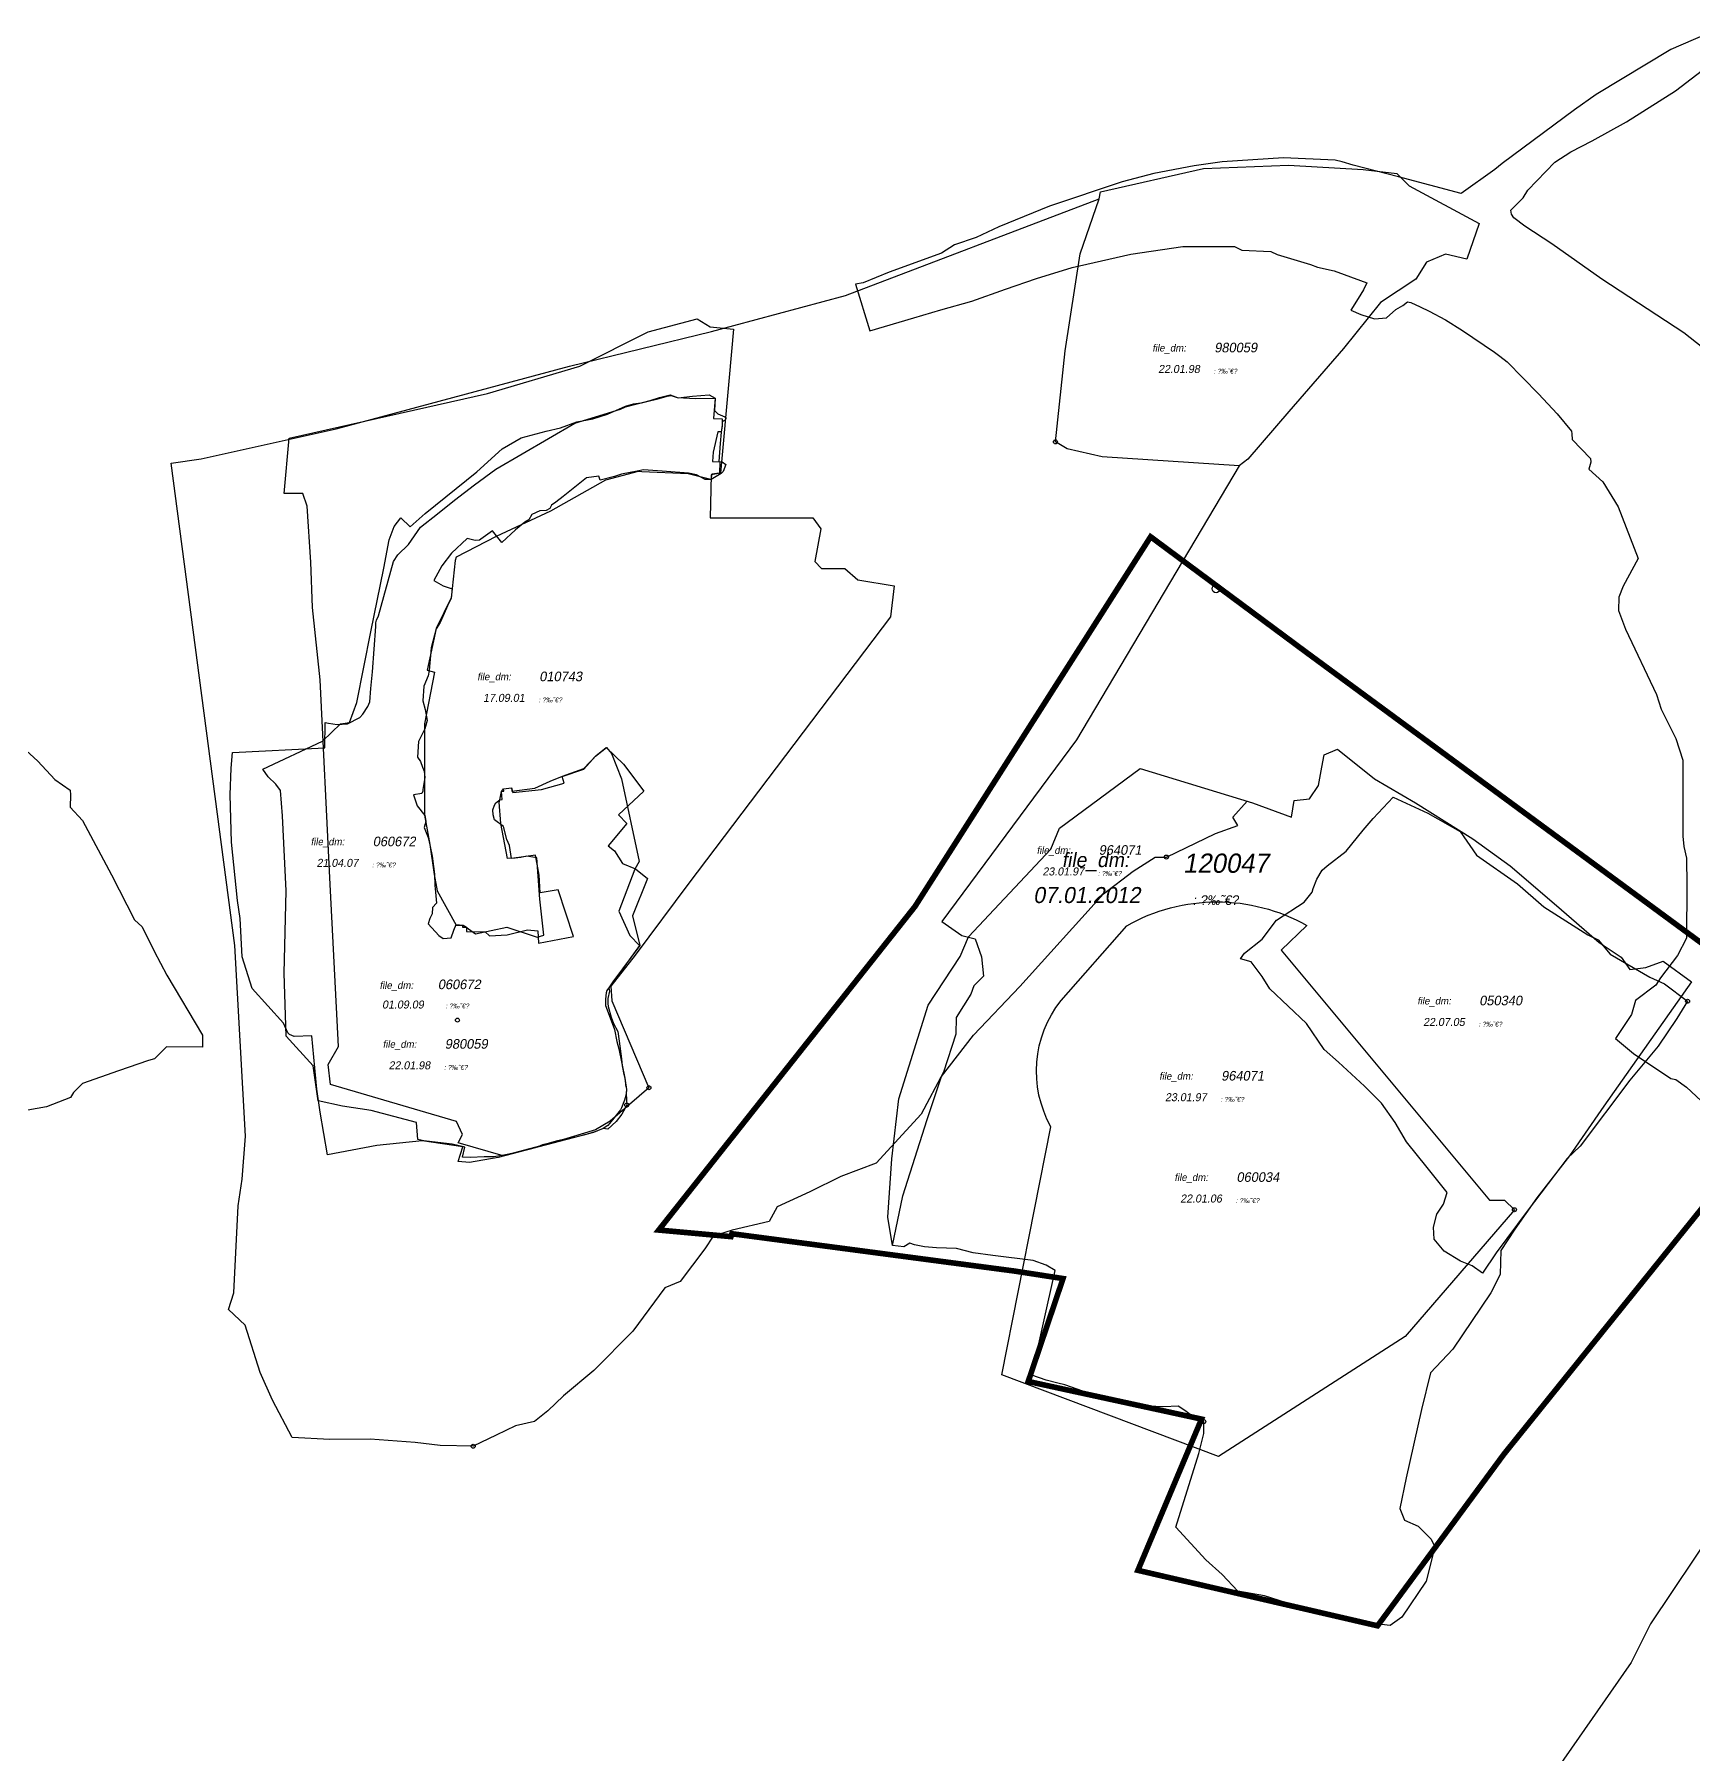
# Model space of a CAD drawing. Header units: metres. Extents: x 116000 to 284092, y 365136 to 804542.
# Drawn here: x 169406 to 171478, y 635755 to 637905 of the extents above; entities that cross this region are included whole.
import ezdxf
from ezdxf.enums import TextEntityAlignment as Align

# ---------------------------------------------------------------- set-up
doc = ezdxf.new("R2010")
doc.units = ezdxf.units.M
doc.header["$LTSCALE"] = 0.075
for name, color, linetype in [('010743', 181, 'Continuous'), ('050340', 1, 'Continuous'), ('060034', 6, 'Continuous'), ('060672', 46, 'Continuous'), ('090709', 140, 'Continuous'), ('10', 7, 'Continuous'), ('120047', 92, 'Continuous'), ('4', 7, 'Continuous'), ('7', 7, 'Continuous'), ('964071', 5, 'Continuous'), ('969485', 5, 'Continuous'), ('980059', 3, 'Continuous')]:
    doc.layers.add(name, color=color, linetype=linetype)
doc.styles.add('HEBTXT', font='HEBTXT.shx')

# ---------------------------------------------------------------- blocks, each defined once
blk = doc.blocks.new('DM_AREA')
at = {"layer": '10'}
blk.add_circle((0, 0), 2.5, dxfattribs=at)
at = {"layer": '4', "style": 'HEBTXT', "oblique": 10}
blk.add_attdef('DATE', text='', height=10, dxfattribs=at).set_placement((9.9, 86.8), align=Align.RIGHT)
at = {"layer": '4', "style": 'HEBTXT', "oblique": 10, "flags": 8}
blk.add_attdef('DATAtxt', text='', height=6, dxfattribs=at).set_placement((41.8, 89.2), align=Align.MIDDLE)
at = {"layer": '7', "style": 'HEBTXT', "oblique": 10, "flags": 8}
blk.add_attdef('file_txt', text='', height=9, dxfattribs=at).set_placement((-28.4, 117.1), align=Align.MIDDLE)
at = {"layer": '7', "style": 'HEBTXT', "oblique": 10}
blk.add_attdef('FILE_DM', (28.1, 112.6), '', height=12, dxfattribs=at)

msp = doc.modelspace()

# ---------------------------------------------------------------- linework, layer by layer
at = {"layer": '010743', "color": 181, "linetype": 'Continuous', "flags": 128}
msp.add_lwpolyline([(169991.1, 636503.4), (169935.1, 636519.6), (169940.4, 636530.3), (169932.9, 636546.5), (169775.6, 636592.7), (169772.4, 636617.5), (169785.3, 636640.1), (169774.6, 636850.9), (169762.7, 637098.1), (169753, 637188.5), (169750.8, 637245.1), (169746.5, 637315.1), (169741.1, 637331.2), (169717.4, 637331.2), (169723.8, 637400.1), (169971.6, 637456), (170087.1, 637490), (170172.2, 637533), (170233.6, 637549.1), (170249.8, 637539.5), (170278.9, 637536.2), (170273.5, 637476), (170262.7, 637356.5), (170250.9, 637354.4), (170249.8, 637300.6), (170378, 637300.6), (170387.9, 637286.8), (170380.4, 637245.9), (170389, 637237.3), (170418.1, 637237.3), (170434.3, 637223.3), (170479.5, 637215.8), (170475.2, 637177.1), (170223.1, 636844.3), (170156, 636754.2), (170125.8, 636715.5), (170126.9, 636697.2), (170173.2, 636588.5), (170124.7, 636546.6), (170106.4, 636535.8), (170056.9, 636520.8)], close=True, dxfattribs=at)
at = {"layer": '050340', "color": 1, "flags": 128}
msp.add_lwpolyline([(171103.1, 636951.4), (171146.4, 636931.6), (171186.6, 636908.8), (171207.1, 636879), (171258.4, 636843.4), (171291.3, 636814.5), (171346.3, 636779.6), (171359, 636773.3), (171374, 636755.3), (171423.8, 636726.5), (171442.1, 636718.3), (171470.8, 636696.6), (171457.3, 636674.9), (171433.9, 636640.3), (171398.8, 636598.1), (171336.7, 636515.5), (171320.5, 636500.2), (171271.8, 636435.9), (171231.6, 636382.3), (171214.8, 636356.7), (171201.9, 636365.8), (171187.2, 636372), (171166.6, 636384.5), (171154.1, 636399.5), (171153.4, 636414.2), (171157.7, 636430.6), (171165.7, 636443), (171170.6, 636457.6), (171145.4, 636488.8), (171119.8, 636520.9), (171105.4, 636545.1), (171088.5, 636569.2), (171067.3, 636590.6), (171034.9, 636620.5), (171016.7, 636636.5), (170994.9, 636669), (170949, 636712.2), (170939.3, 636727.7), (170925.6, 636745.7), (170912.5, 636749.5), (170917.3, 636756.8), (170939.3, 636774.3), (170957.3, 636797.9), (170991.7, 636820.5), (171001.7, 636832.7), (171003.2, 636837.5), (171007.5, 636849.1), (171014.4, 636860.4), (171020.4, 636865.8), (171044.4, 636884.3), (171065.7, 636910.2), (171077.9, 636925.1), (171103.1, 636951.4)], close=True, dxfattribs=at)
at = {"layer": '060034', "color": 6, "elevation": 26.7, "flags": 128}
msp.add_lwpolyline([(170688.1, 636697.4), (170770.2, 636791, -0.262755), (170995.2, 636791.4), (170963, 636760.6), (171223.5, 636448.1), (171242.2, 636448.1), (171254.5, 636436.1), (171118.2, 636277.5), (170884.8, 636127.8), (170614.2, 636229.9), (170675.4, 636539.7, -0.303481), (170688.1, 636697.4, 56.727067)], format="xyb", close=True, dxfattribs=at)
at = {"layer": '060672', "color": 6, "elevation": 15.9, "flags": 128}
msp.add_lwpolyline([(169653.1, 637007.5), (169768.5, 637013.2), (169768.8, 637044.9), (169773, 637044.1), (169783.7, 637042.2), (169796.9, 637043.2), (169812.1, 637051.1), (169815.8, 637055.4), (169821.9, 637065), (169824.4, 637070.9), (169825.7, 637087.3), (169827.8, 637108.1), (169832.1, 637165), (169832.1, 637169.5), (169832.9, 637172.9), (169835.3, 637178), (169854, 637245.9), (169859.4, 637254.6), (169872.7, 637267.3), (169888.1, 637288.8), (169909.3, 637305.8), (169930.4, 637322.6), (169955.5, 637341.8), (169982.1, 637361.6), (170080.8, 637419), (170137.8, 637436.6), (170144.1, 637439.4), (170155.3, 637442.4), (170186.2, 637449.9), (170195.9, 637452.5), (170201, 637453.3), (170208.7, 637450.8), (170232, 637449.7), (170255.9, 637450.2), (170254.1, 637424.9), (170264.9, 637424.4), (170264.8, 637416.5), (170264.6, 637415), (170263.5, 637407.9), (170259.3, 637408), (170253.7, 637382.5), (170252.7, 637371.2), (170262, 637370.5), (170261.4, 637356.5), (170251.8, 637355.2), (170250.8, 637348.6), (170222.4, 637355.5), (170164.3, 637358.1), (170159.9, 637358.5), (170119.2, 637347.7), (170050.2, 637309), (169982.4, 637277.3), (169932.5, 637251.5), (169931, 637247.2), (169926, 637200.5), (169907.4, 637162.5), (169896.3, 637110.3), (169905.5, 637108), (169892.9, 637043.3), (169893, 636976.3), (169893, 636929.1), (169899.5, 636892.4), (169905.1, 636855), (169908.9, 636834.6), (169932.5, 636791.6), (169940.4, 636791.6), (169940.5, 636789.1), (169944.9, 636789.1), (169956.8, 636780.9), (169995.9, 636789.3), (170033.6, 636776.5), (170042.1, 636779.3), (170037, 636824.1), (170033.4, 636875.6), (170020.8, 636877.9), (170013.1, 636876.4), (170006.2, 636875.3), (169996.7, 636875.1), (169988.3, 636918.6), (169986.1, 636945.3), (169986.8, 636948.1), (169989, 636958.6), (169992.1, 636959), (169991.7, 636962.1), (170001.5, 636963.4), (170003.2, 636957.4), (170039, 636961.3), (170067.4, 636969.2), (170064.9, 636977.3), (170091.9, 636986.5), (170106.6, 637002.9), (170120.2, 637013.8), (170126.3, 637006.2), (170138.9, 636974.6), (170160.9, 636871.1), (170155.8, 636861.8), (170135.5, 636809.1), (170149.3, 636778.7), (170161.4, 636766.3), (170137.7, 636733.3), (170126.1, 636717.7), (170120.8, 636710.1), (170120, 636707.3), (170119.2, 636699.3), (170119.1, 636691.4), (170128.7, 636665.8), (170130.3, 636661.1), (170133, 636646.4), (170135.8, 636637), (170143, 636600.3), (170145.2, 636586.5), (170144.8, 636580.5), (170142.7, 636572.8), (170138.9, 636563.5), (170137.7, 636560.9), (170129.6, 636550.6), (170123.9, 636543.7), (170121.9, 636541.5), (170116.1, 636537.5), (170103.9, 636532.8), (169984.8, 636501.2), (169949.3, 636495), (169934.8, 636496.4), (169940.9, 636514.8), (169890.1, 636522.1), (169833.3, 636516.4), (169771.8, 636504.8), (169762.5, 636558), (169758.2, 636586.8), (169752.2, 636653.2), (169730.1, 636652.6), (169724.2, 636655), (169722.3, 636657.3), (169716.9, 636669.3), (169677.6, 636712.4), (169665.1, 636752), (169662.6, 636800.2), (169659.3, 636822.3), (169651.8, 636895.3), (169650.3, 636954.5), (169651.2, 636987.8)], close=True, dxfattribs=at)
at = {"layer": '060672', "color": 46, "flags": 128}
msp.add_lwpolyline([(170095.3, 637350.6), (170066.3, 637327.4), (170057.1, 637320.2), (170051.4, 637316.5), (170049.5, 637312.2), (170044.9, 637309.7), (170037.1, 637309.3), (170027, 637305), (170023.3, 637298.1), (170018.3, 637295.4), (170006.4, 637285.8), (169989.7, 637269.8), (169977.8, 637284.4), (169963.3, 637273.8), (169961.6, 637272.6), (169956.1, 637272.2), (169946, 637274.9), (169926.8, 637256.3), (169914.6, 637240.5), (169904.5, 637222.3), (169916.2, 637215.8), (169927.3, 637211.8), (169926.1, 637200.2), (169921.7, 637190.5), (169917.5, 637181.2), (169912.5, 637169.8), (169907.6, 637162.1), (169901.4, 637138), (169898.8, 637109.7), (169897.5, 637103.4), (169891.9, 637090.4), (169890.7, 637071.8), (169893.7, 637061), (169896.1, 637047.4), (169893.4, 637037), (169885.4, 637021), (169884.2, 637001.7), (169887.8, 636996.3), (169890.4, 636988.9), (169892.4, 636984.3), (169893.2, 636976.3), (169890.6, 636961.2), (169890.8, 636959.2), (169889.6, 636956.1), (169879.1, 636954.4), (169883.6, 636940.7), (169893.2, 636928.8), (169894.4, 636921.8), (169893.9, 636918.4), (169892.3, 636913.9), (169897.5, 636901.1), (169899.7, 636892.1), (169902.3, 636877.7), (169905.2, 636855.2), (169906, 636841.2), (169906.5, 636833), (169907.8, 636819), (169902.7, 636813.7), (169902.4, 636805.9), (169899.7, 636800), (169897.3, 636793.4), (169911, 636778.6), (169916.1, 636774.8), (169926.3, 636775.7), (169929.7, 636785.3), (169932.4, 636792.3), (169941.1, 636791.7), (169945.3, 636789.1), (169945.3, 636783.8), (169968.5, 636783.5), (169974.2, 636778.4), (169996, 636779.7), (170021.5, 636785.8), (170034.5, 636784.6), (170035.2, 636769), (170079.2, 636777.5), (170059.8, 636835.7), (170037.4, 636832.2), (170036.2, 636854.3), (170031.5, 636879), (170001.6, 636874.9), (169999.2, 636891.3), (169995.6, 636898.6), (169991.6, 636914.9), (169980.4, 636923.1), (169978.6, 636929.5), (169978.4, 636935.6), (169980.4, 636941.7), (169981.8, 636944.6), (169986.9, 636948.2), (169989.8, 636948.5), (169988.9, 636958.6), (169991.7, 636962.2), (170001.5, 636963.4), (170002.2, 636959.2), (170030.8, 636962.8), (170049.8, 636971.8), (170065.4, 636977.7), (170092.1, 636987.4), (170107.5, 637003.8), (170120, 637013.5), (170141.6, 636992.8), (170166.8, 636958.9), (170135.4, 636929.4), (170145.6, 636918.5), (170122.2, 636890.6), (170130.4, 636884.7), (170140.4, 636868.6), (170156.5, 636862.1), (170171.6, 636850), (170152.6, 636803.2), (170161.8, 636766.1), (170140.2, 636737), (170128.9, 636722), (170123, 636713.3), (170123.9, 636709.4), (170121.8, 636700.1), (170121.9, 636693.7), (170122.2, 636690.1), (170125.9, 636676.8), (170129.2, 636668.6), (170134.6, 636658.6), (170135.9, 636646.8), (170138.9, 636624.6), (170139.9, 636615.9), (170142, 636605.1), (170143.3, 636600.2), (170143.8, 636594), (170144.1, 636592), (170145.3, 636586.7), (170145, 636581.9), (170145.1, 636573.6), (170145.6, 636566.9), (170141.3, 636559.1), (170139.6, 636555.7), (170132.2, 636546.4), (170122.1, 636536.7), (170116.2, 636537.4), (170105.8, 636533.3), (170092.1, 636529.2), (170082, 636526.7), (170066.5, 636523.8), (170057.2, 636521.7), (170047.4, 636519), (170040.1, 636517.1), (170032.6, 636514), (170024.8, 636511.8), (169998.3, 636505.4), (169992.1, 636504.3), (169979.4, 636502.2), (169967.4, 636502.1), (169950.2, 636501.5), (169940.4, 636501.7), (169943.1, 636514.2), (169927.4, 636518), (169892, 636522.3), (169884.4, 636523.9), (169883.1, 636545), (169826.1, 636560.2), (169790.3, 636565.7), (169760, 636572.1), (169753.6, 636616.1), (169720, 636653), (169717.5, 636731.8), (169719.9, 636834.5), (169715.4, 636928.3), (169713.1, 636959.8), (169707.3, 636967.8), (169697.5, 636977.1), (169691, 636986.5), (169765.6, 637021.7), (169787.9, 637043.1), (169799.4, 637044.7), (169808.4, 637070), (169825.8, 637158.3), (169842, 637237.7), (169848.7, 637273), (169854.9, 637290), (169863.2, 637300.6), (169874.9, 637289.3), (169893.6, 637306.2), (169958.2, 637358.3), (169990.1, 637386.9), (170013.8, 637400.6), (170045, 637409), (170062.7, 637413.2), (170083.3, 637420.6), (170103, 637424.3), (170121.4, 637430), (170144, 637440.2), (170153.9, 637442.9), (170163.2, 637444.5), (170176.2, 637447.6), (170186.6, 637451.1), (170200, 637454.3), (170209.6, 637450.7), (170227.7, 637452.7), (170248.5, 637454.4), (170256, 637450), (170255.3, 637434.8), (170259.4, 637430.6), (170268.2, 637426.9), (170269.3, 637425.9), (170269.5, 637424.4), (170268.6, 637422.7), (170267.7, 637422.1), (170266.3, 637421.5), (170264.8, 637421.4), (170264.9, 637416.4), (170263.7, 637407.7), (170262.4, 637393.6), (170260.5, 637371), (170264.7, 637370.6), (170269.5, 637367.4), (170266.1, 637358.6), (170263.4, 637356.2), (170251.2, 637348.5), (170243.6, 637348.5), (170232.6, 637354.5), (170222.7, 637356.3), (170189.9, 637359), (170166.3, 637360.5), (170158.4, 637358.8), (170138.8, 637355.3), (170130.2, 637352.4), (170112.5, 637347.5), (170110.7, 637352.6)], close=True, dxfattribs=at)
at = {"layer": '090709', "color": 140, "elevation": 12.9, "flags": 128}
msp.add_lwpolyline([(169390.4, 637014.4), (169409.7, 636996.6), (169431.2, 636973.5), (169450.4, 636960.2), (169450.6, 636954.4), (169450.3, 636939), (169465.5, 636922.4), (169501.8, 636854.4), (169530.8, 636798.4), (169540.3, 636789.5), (169555, 636759.3), (169570.8, 636729.2), (169615.5, 636654.4), (169615.5, 636639.3), (169570.5, 636639.5), (169555.6, 636624.5), (169548.2, 636622.7), (169510.7, 636609.6), (169465.8, 636594), (169454.2, 636582.4), (169450.6, 636576.3), (169420.6, 636564.8), (169381, 636557.4)], dxfattribs=at)
at = {"layer": '120047', "const_width": 7, "flags": 128}
msp.add_lwpolyline([(170505.7, 636815.1), (170185.5, 636410.7), (170275.8, 636402.5), (170276.9, 636406.1), (170629.7, 636359.5), (170690.6, 636350.1), (170647.1, 636221.5), (170863.6, 636174.5), (170784.1, 635985.5), (171083.5, 635916.2), (171241.4, 636130.7), (171515.5, 636471.2), (171516, 636748.8), (170992.9, 637133.8), (170800, 637277), (170505.7, 636815.1)], close=True, dxfattribs=at)
at = {"layer": '964071', "color": 5, "flags": 128}
msp.add_lwpolyline([(171033.5, 637011.7), (171079.6, 636974.7), (171130.9, 636944.5), (171202.6, 636899.6), (171249, 636865.6), (171307, 636816.2), (171360.5, 636770.1), (171388, 636751.7), (171398.8, 636736.3), (171418.7, 636738.6), (171440.3, 636746.6), (171475.6, 636721), (171366, 636565.4), (171323.3, 636503.6), (171282.6, 636451.1), (171255.2, 636411.8), (171237.4, 636385.2), (171236.9, 636355.1), (171225.1, 636332.1), (171177.7, 636261.8), (171149.5, 636232.2), (171138.4, 636186.3), (171119.4, 636101.3), (171111.3, 636062.9), (171117.2, 636048.1), (171134.2, 636040.7), (171150.5, 636024.4), (171155, 636014.8), (171144.3, 635972.1), (171113.9, 635927), (171099.1, 635916.6), (171073.9, 635919.6), (171035.4, 635930), (170998.4, 635935.9), (170942.1, 635953.6), (170908.8, 635959.6), (170889.5, 635980.3), (170868.8, 635998.8), (170831.5, 636039.5), (170860.4, 636131.3), (170866.3, 636156.5), (170866.3, 636171.3), (170854.5, 636176.4), (170842.6, 636185.3), (170834.5, 636190.5), (170816.7, 636189.8), (170796.7, 636190.5), (170770.8, 636194.2), (170730.8, 636203.8), (170693, 636217.2), (170684.2, 636219.4), (170669.5, 636223.3), (170651.7, 636229.2), (170680.6, 636360.2), (170669.5, 636366.9), (170653.2, 636372.8), (170602.8, 636378.7), (170578.4, 636382.4), (170557.7, 636387.6), (170532.5, 636388.4), (170517.7, 636389.8), (170505.1, 636392.1), (170499.2, 636394.3), (170491.8, 636389.8), (170477.7, 636391.3), (170471.6, 636426.8), (170476.8, 636499.9), (170485.5, 636574.8), (170522.1, 636691.5), (170562.2, 636752.5), (170572.7, 636776.9), (170675.5, 636886.6), (170686, 636912.7), (170787.1, 636987.6), (170927.1, 636944.5), (170976.2, 636926.8), (170979.2, 636947.5), (170998.4, 636949.7), (171009.6, 636966), (171014, 636989), (171017, 637004.5)], close=True, dxfattribs=at)
msp.add_lwpolyline([(170477.7, 636391.3), (170490.3, 636453.5), (170520.9, 636549), (170538.8, 636602.4), (170578.8, 636654.2), (170636.6, 636714.9), (170741.2, 636830.9), (170778.3, 636859), (170805.7, 636876.8), (170819.7, 636876.8), (170881.2, 636906.4), (170908.8, 636916.4), (170902.9, 636926.8), (170920.5, 636946.5)], dxfattribs=at)
at = {"layer": '969485', "color": 5, "flags": 128}
for points in [[(171493.4, 637904.7), (171449.8, 637885.9), (171356.8, 637829.4), (171329.7, 637810.6), (171239, 637743.5), (171230.2, 637735.7), (171187.9, 637705.7), (171109.5, 637726.6), (171053.2, 637741.2), (171039.1, 637745.5), (171030.5, 637747.4), (170966.1, 637750.5), (170889.6, 637745.5), (170854.3, 637740.4), (170804.1, 637730.7), (170764.3, 637720.3), (170673.8, 637690), (170610.2, 637664.3), (170582, 637650.8), (170554.9, 637641.9), (170538.6, 637631.4), (170473.2, 637607.7), (170440.7, 637594.2), (170431.2, 637592.5), (170449.3, 637534.1), (170504.3, 637550.5), (170538.1, 637560.7), (170576.5, 637571.5), (170618.8, 637586.2), (170657.6, 637599.6), (170701.8, 637613.5), (170775.3, 637630.1), (170840.4, 637639.6), (170905, 637639.6), (170914, 637635.3), (170950.4, 637633.5), (170958.2, 637629.8), (170999.6, 637617.1), (171008.6, 637614), (171029.4, 637609.3), (171062.4, 637597), (171070.3, 637594.2), (171065.9, 637585.6), (171059.2, 637574.9), (171050.1, 637560), (171062.6, 637554.8), (171079.9, 637549.1), (171094.7, 637550.4), (171106.4, 637560.9), (171115.2, 637566), (171120.9, 637570.5), (171124.9, 637569.5), (171136.6, 637564.4), (171148.2, 637558.7), (171168.3, 637548), (171189.7, 637534.8), (171229.5, 637507.8), (171236.4, 637502.7), (171245.4, 637495.4), (171284.7, 637455.6), (171308, 637430.7), (171325.6, 637409), (171326.4, 637405.5), (171326.8, 637398.6), (171349.6, 637374.7), (171350.1, 637370.2), (171347.3, 637361.3), (171365.1, 637345.8), (171384.2, 637314.2), (171409.1, 637250), (171390.3, 637215.4), (171385, 637201.5), (171384.7, 637184.9), (171393.3, 637161.4), (171432.2, 637079.8), (171437.9, 637061.5), (171456.2, 637024.9), (171464.9, 636998), (171464.9, 636902.7), (171466.3, 636890.1), (171469.5, 636875.2), (171469.7, 636841.6), (171469.6, 636775.6), (171458.2, 636753.7), (171437, 636725.8), (171431.3, 636716.7), (171405.6, 636697.4), (171400.7, 636680.1), (171380.8, 636650), (171403.4, 636631.5), (171449.9, 636600.1), (171456.1, 636598.9), (171469.5, 636589.4), (171500.3, 636560.4)], [(171521.5, 637488.2), (171466.2, 637531.7), (171363.5, 637598.8), (171301.3, 637643.1), (171267.7, 637665.2), (171253.6, 637675.3), (171251, 637680), (171250.2, 637685.1), (171265.6, 637700.4), (171271.4, 637710), (171304.9, 637745), (171325, 637757.9), (171351.5, 637771.8), (171394.5, 637795.3), (171455.7, 637834.1), (171521.6, 637884.7)], [(171506.4, 636041.2), (171424.5, 635918.5), (171400.4, 635870.4), (171251.1, 635656.2)]]:
    msp.add_lwpolyline(points, dxfattribs=at)
at = {"layer": '980059', "color": 3, "flags": 128}
msp.add_lwpolyline([(169669.4, 636528), (169656.1, 636766.3), (169576.4, 637368.8), (169614, 637374.4), (169782.6, 637412), (170074.1, 637490.1), (170251.3, 637533.4), (170418.9, 637578.5), (170735.6, 637699.4), (170737.4, 637708.1), (170866.2, 637737.1), (170972.4, 637741.2), (171065.7, 637735.8), (171107.5, 637730.7), (171122.9, 637715.4), (171210.3, 637668.3), (171195.1, 637623.9), (171168.3, 637630.2), (171144.7, 637619.9), (171131.5, 637599), (171087.2, 637569.9), (171040.8, 637512.4), (170972.7, 637433.5), (170921.3, 637373.8), (170910.5, 637365.8), (170707.4, 637023.3), (170539.3, 636796.1), (170564.2, 636778.8), (170580.9, 636774.6), (170588.9, 636752.3), (170591.2, 636728.1), (170579.1, 636716), (170575.4, 636705.3), (170557.2, 636676.5), (170556.8, 636655.6), (170541.4, 636608.1), (170513.4, 636555.5), (170457.1, 636494.2), (170413.2, 636477.6), (170374.2, 636458.4), (170333.6, 636439.7), (170323.5, 636421.5), (170277.2, 636410.7), (170253.4, 636402.9), (170243.3, 636387.4), (170212.3, 636346.3), (170193.1, 636338.3), (170153, 636284.5), (170104.4, 636235.4), (170066.5, 636203.4), (170047.1, 636184.8), (170030.5, 636171.5), (170006.5, 636166.2), (169982.5, 636154.4), (169953.7, 636140.6), (169912.5, 636141.6), (169881.3, 636145.2), (169825.2, 636149.5), (169774.5, 636148.9), (169727.6, 636151.6), (169703, 636198), (169687.5, 636232.7), (169668.9, 636291.9), (169647.9, 636311.3), (169654.9, 636332.1), (169660.2, 636440.9), (169665.1, 636474.2)], close=True, dxfattribs=at)
msp.add_lwpolyline([(170910.5, 637365.8), (170739.6, 637376.7), (170695.9, 637386.7), (170681.1, 637395.6), (170693.1, 637509.4), (170712.2, 637630.7), (170735.6, 637699.4)], dxfattribs=at)

# ---------------------------------------------------------------- block references
at = {"layer": '010743', "color": 7}
ref = msp.add_blockref('DM_AREA', (170173.2, 636588.5), dxfattribs=at)
ref.add_attrib('FILE_DM', '010743', (170036.3, 637096.5), dxfattribs={"layer": '7', "color": 181, "height": 12, "style": 'HEBTXT', "oblique": 10})
ref.add_attrib('DATE', '17.09.01', dxfattribs={"layer": '4', "color": 181, "height": 10, "style": 'HEBTXT', "oblique": 10}).set_placement((170018.1, 637070.7), align=Align.RIGHT)
ref.add_attrib('file_txt', 'file_dm:', dxfattribs={"layer": '7', "color": 181, "height": 9, "style": 'HEBTXT', "oblique": 10}).set_placement((169979.8, 637101.1), align=Align.MIDDLE)
ref.add_attrib('DATAtxt', ': \x8a‰˜€\x9a', dxfattribs={"layer": '4', "color": 181, "height": 6, "style": 'HEBTXT', "oblique": 10}).set_placement((170050, 637073.2), align=Align.MIDDLE)
at = {"layer": '050340', "color": 7}
ref = msp.add_blockref('DM_AREA', (171470.8, 636696.6), dxfattribs=at)
ref.add_attrib('FILE_DM', '050340', (171210.6, 636691.5), dxfattribs={"layer": '7', "color": 1, "height": 12, "style": 'HEBTXT', "oblique": 10})
ref.add_attrib('DATE', '22.07.05', dxfattribs={"layer": '4', "color": 1, "height": 10, "style": 'HEBTXT', "oblique": 10}).set_placement((171192.5, 636665.7), align=Align.RIGHT)
ref.add_attrib('file_txt', 'file_dm:', dxfattribs={"layer": '7', "color": 1, "height": 9, "style": 'HEBTXT', "oblique": 10}).set_placement((171154.2, 636696), align=Align.MIDDLE)
ref.add_attrib('DATAtxt', ': \x8a‰˜€\x9a', dxfattribs={"layer": '4', "color": 1, "height": 6, "style": 'HEBTXT', "oblique": 10}).set_placement((171224.4, 636668.1), align=Align.MIDDLE)
at = {"layer": '060034', "color": 7}
ref = msp.add_blockref('DM_AREA', (171254.5, 636436.1, 26.7), dxfattribs=at)
ref.add_attrib('FILE_DM', '060034', (170907.3, 636470.9, 26.7), dxfattribs={"layer": '7', "color": 6, "height": 12, "style": 'HEBTXT', "oblique": 10})
ref.add_attrib('DATE', '22.01.06', dxfattribs={"layer": '4', "color": 6, "height": 10, "style": 'HEBTXT', "oblique": 10}).set_placement((170889.1, 636445.1, 26.7), align=Align.RIGHT)
ref.add_attrib('file_txt', 'file_dm:', dxfattribs={"layer": '7', "color": 6, "height": 9, "style": 'HEBTXT', "oblique": 10}).set_placement((170850.8, 636475.5, 26.7), align=Align.MIDDLE)
ref.add_attrib('DATAtxt', ': \x8a‰˜€\x9a', dxfattribs={"layer": '4', "color": 6, "height": 6, "style": 'HEBTXT', "oblique": 10}).set_placement((170921, 636447.6, 26.7), align=Align.MIDDLE)
at = {"layer": '060672', "color": 7}
ref = msp.add_blockref('DM_AREA', (170145.6, 636566.9), dxfattribs=at)
ref.add_attrib('FILE_DM', '060672', (169828.3, 636890.3), dxfattribs={"layer": '7', "color": 46, "height": 12, "style": 'HEBTXT', "oblique": 10})
ref.add_attrib('DATE', '21.04.07', dxfattribs={"layer": '4', "color": 46, "height": 10, "style": 'HEBTXT', "oblique": 10}).set_placement((169810.1, 636864.5), align=Align.RIGHT)
ref.add_attrib('file_txt', 'file_dm:', dxfattribs={"layer": '7', "color": 46, "height": 9, "style": 'HEBTXT', "oblique": 10}).set_placement((169771.8, 636894.9), align=Align.MIDDLE)
ref.add_attrib('DATAtxt', ': \x8a‰˜€\x9a', dxfattribs={"layer": '4', "color": 46, "height": 6, "style": 'HEBTXT', "oblique": 10}).set_placement((169842, 636867), align=Align.MIDDLE)
at = {"layer": '060672', "color": 6}
ref = msp.add_blockref('DM_AREA', (169934.1, 636673, 26.7), dxfattribs=at)
ref.add_attrib('FILE_DM', '060672', (169909.6, 636711.7, 26.7), dxfattribs={"layer": '7', "color": 6, "height": 12, "style": 'HEBTXT', "oblique": 10})
ref.add_attrib('DATE', '01.09.09', dxfattribs={"layer": '4', "color": 6, "height": 10, "style": 'HEBTXT', "oblique": 10}).set_placement((169892, 636687.5, 26.7), align=Align.RIGHT)
ref.add_attrib('file_txt', 'file_dm:', dxfattribs={"layer": '7', "color": 6, "height": 9, "style": 'HEBTXT', "oblique": 10}).set_placement((169857.8, 636715.5, 26.7), align=Align.MIDDLE)
ref.add_attrib('DATAtxt', ': \x8a‰˜€\x9a', dxfattribs={"layer": '4', "color": 6, "height": 6, "style": 'HEBTXT', "oblique": 10}).set_placement((169933.8, 636690.8, 26.7), align=Align.MIDDLE)
at = {"layer": '120047', "color": 7}
ref = msp.add_blockref('DM_AREA', (170881.8, 637212.1), dxfattribs=dict(at, xscale=2, yscale=2, zscale=2))
ref.add_attrib('FILE_DM', '120047', (170840.4, 636857.1), dxfattribs={"layer": '7', "color": 92, "height": 24, "style": 'HEBTXT', "oblique": 10})
ref.add_attrib('DATE', '07.01.2012', dxfattribs={"layer": '4', "color": 92, "height": 20, "style": 'HEBTXT', "oblique": 10}).set_placement((170787.2, 636819.3), align=Align.RIGHT)
ref.add_attrib('file_txt', 'file_dm:', dxfattribs={"layer": '7', "color": 92, "height": 18, "style": 'HEBTXT', "oblique": 10}).set_placement((170731.1, 636871.1), align=Align.MIDDLE)
ref.add_attrib('DATAtxt', ': \x8a‰˜€\x9a', dxfattribs={"layer": '4', "color": 92, "height": 12, "style": 'HEBTXT', "oblique": 10}).set_placement((170881, 636823.1), align=Align.MIDDLE)
at = {"layer": '964071', "color": 7}
ref = msp.add_blockref('DM_AREA', (170819.7, 636876.8), dxfattribs=at)
ref.add_attrib('FILE_DM', '964071', (170735.2, 636879.6), dxfattribs={"layer": '7', "color": 5, "height": 12, "style": 'HEBTXT', "oblique": 10})
ref.add_attrib('DATE', '23.01.97', dxfattribs={"layer": '4', "color": 5, "height": 10, "style": 'HEBTXT', "oblique": 10}).set_placement((170717, 636853.8), align=Align.RIGHT)
ref.add_attrib('file_txt', 'file_dm:', dxfattribs={"layer": '7', "color": 5, "height": 9, "style": 'HEBTXT', "oblique": 10}).set_placement((170678.7, 636884.2), align=Align.MIDDLE)
ref.add_attrib('DATAtxt', ': \x8a‰˜€\x9a', dxfattribs={"layer": '4', "color": 5, "height": 6, "style": 'HEBTXT', "oblique": 10}).set_placement((170748.9, 636856.3), align=Align.MIDDLE)
ref = msp.add_blockref('DM_AREA', (170866.3, 636171.3), dxfattribs=at)
ref.add_attrib('FILE_DM', '964071', (170888.2, 636597.5), dxfattribs={"layer": '7', "color": 5, "height": 12, "style": 'HEBTXT', "oblique": 10})
ref.add_attrib('DATE', '23.01.97', dxfattribs={"layer": '4', "color": 5, "height": 10, "style": 'HEBTXT', "oblique": 10}).set_placement((170870.1, 636571.7), align=Align.RIGHT)
ref.add_attrib('file_txt', 'file_dm:', dxfattribs={"layer": '7', "color": 5, "height": 9, "style": 'HEBTXT', "oblique": 10}).set_placement((170831.8, 636602), align=Align.MIDDLE)
ref.add_attrib('DATAtxt', ': \x8a‰˜€\x9a', dxfattribs={"layer": '4', "color": 5, "height": 6, "style": 'HEBTXT', "oblique": 10}).set_placement((170902, 636574.1), align=Align.MIDDLE)
at = {"layer": '980059', "color": 7}
ref = msp.add_blockref('DM_AREA', (170681.1, 637395.6), dxfattribs=at)
ref.add_attrib('FILE_DM', '980059', (170879.6, 637507.4), dxfattribs={"layer": '7', "color": 3, "height": 12, "style": 'HEBTXT', "oblique": 10})
ref.add_attrib('DATE', '22.01.98', dxfattribs={"layer": '4', "color": 3, "height": 10, "style": 'HEBTXT', "oblique": 10}).set_placement((170861.5, 637481.6), align=Align.RIGHT)
ref.add_attrib('file_txt', 'file_dm:', dxfattribs={"layer": '7', "color": 3, "height": 9, "style": 'HEBTXT', "oblique": 10}).set_placement((170823.2, 637511.9), align=Align.MIDDLE)
ref.add_attrib('DATAtxt', ': \x8a‰˜€\x9a', dxfattribs={"layer": '4', "color": 3, "height": 6, "style": 'HEBTXT', "oblique": 10}).set_placement((170893.3, 637484), align=Align.MIDDLE)
ref = msp.add_blockref('DM_AREA', (169953.7, 636140.6), dxfattribs=at)
ref.add_attrib('FILE_DM', '980059', (169918.3, 636637.3), dxfattribs={"layer": '7', "color": 3, "height": 12, "style": 'HEBTXT', "oblique": 10})
ref.add_attrib('DATE', '22.01.98', dxfattribs={"layer": '4', "color": 3, "height": 10, "style": 'HEBTXT', "oblique": 10}).set_placement((169900.1, 636611.5), align=Align.RIGHT)
ref.add_attrib('file_txt', 'file_dm:', dxfattribs={"layer": '7', "color": 3, "height": 9, "style": 'HEBTXT', "oblique": 10}).set_placement((169861.8, 636641.9), align=Align.MIDDLE)
ref.add_attrib('DATAtxt', ': \x8a‰˜€\x9a', dxfattribs={"layer": '4', "color": 3, "height": 6, "style": 'HEBTXT', "oblique": 10}).set_placement((169932, 636614), align=Align.MIDDLE)

doc.saveas('drawing.dxf')
